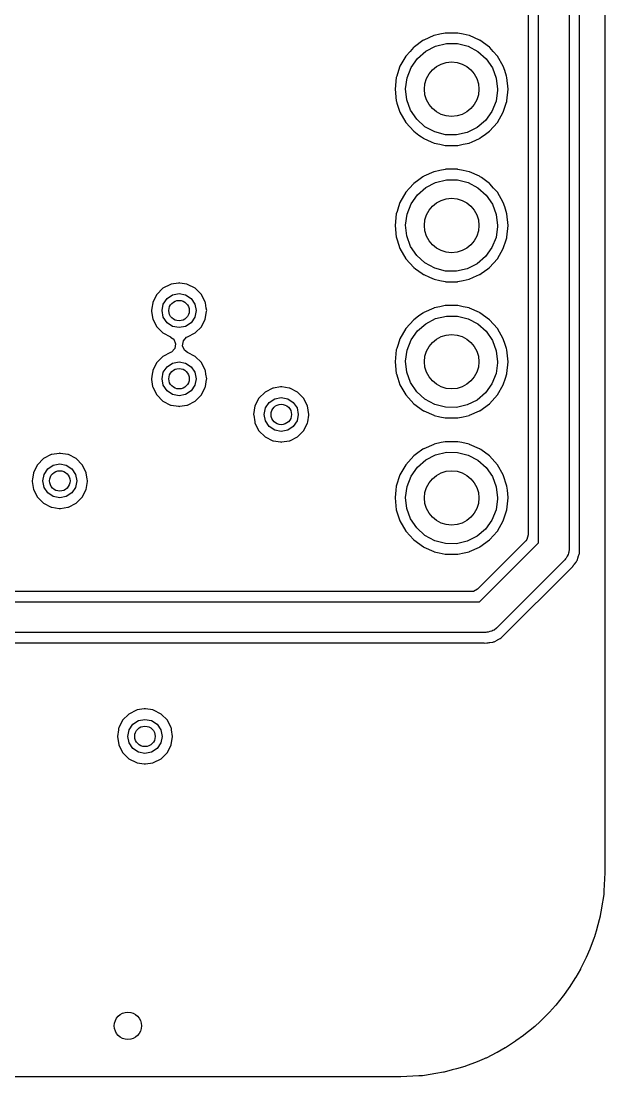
# Model space of a CAD drawing. Extents: x 4.53 to 6.3, y -4.68 to -2.19.
# Drawn here: x 5.962 to 6.299, y -4.685 to -4.075 of the extents above; entities that cross this region are included whole.
import ezdxf

# ---------------------------------------------------------------- set-up
doc = ezdxf.new("R2010")
doc.units = 0
doc.header["$MEASUREMENT"] = 0
doc.layers.add('BLACK', color=7, linetype='CONTINUOUS')

msp = doc.modelspace()

# ---------------------------------------------------------------- linework, layer by layer
at = {"layer": 'BLACK', "linetype": 'CONTINUOUS'}
for p, q in [((6.29917, -2.67729), (6.29917, -4.5668)), ((6.27854, -3.90748), (6.27854, -4.37992)), ((6.28447, -4.37951), (6.28447, -4.00824)), ((6.26083, -4.37625), (6.26083, -4.02729)), ((6.2549, -4.05264), (6.2549, -4.37174)), ((6.20696, -4.08173), (6.20391, -4.08238)), ((6.20721, -4.08167), (6.20696, -4.08173)), ((6.20696, -4.08173), (6.20696, -4.08173)), ((6.21405, -4.08167), (6.20721, -4.08167)), ((6.2143, -4.08173), (6.21405, -4.08167)), ((6.21735, -4.08238), (6.2143, -4.08173)), ((6.2143, -4.08173), (6.2143, -4.08173)), ((6.19408, -4.08603), (6.18917, -4.08959)), ((6.19429, -4.08587), (6.19408, -4.08603)), ((6.19408, -4.08603), (6.19408, -4.08603)), ((6.19453, -4.08577), (6.19429, -4.08587)), ((6.20029, -4.0832), (6.19453, -4.08577)), ((6.19453, -4.08577), (6.19453, -4.08577)), ((6.20053, -4.08309), (6.20029, -4.0832)), ((6.20029, -4.0832), (6.20029, -4.0832)), ((6.20391, -4.08238), (6.20053, -4.08309)), ((6.20137, -4.08927), (6.20758, -4.08777)), ((6.20758, -4.08777), (6.21396, -4.08781)), ((6.21396, -4.08781), (6.22015, -4.08936)), ((6.22073, -4.08309), (6.21735, -4.08238)), ((6.22097, -4.0832), (6.22073, -4.08309)), ((6.22673, -4.08577), (6.22097, -4.0832)), ((6.22097, -4.0832), (6.22097, -4.0832)), ((6.22697, -4.08587), (6.22673, -4.08577)), ((6.22673, -4.08577), (6.22673, -4.08577)), ((6.2325, -4.08989), (6.22697, -4.08587)), ((6.18659, -4.0923), (6.18419, -4.09497)), ((6.18859, -4.09008), (6.18659, -4.0923)), ((6.18876, -4.08989), (6.18859, -4.09008)), ((6.18859, -4.09008), (6.18859, -4.09008)), ((6.18917, -4.08959), (6.18876, -4.08989)), ((6.19088, -4.09639), (6.19569, -4.09219)), ((6.19569, -4.09219), (6.20137, -4.08927)), ((6.22015, -4.08936), (6.2258, -4.09235)), ((6.2258, -4.09235), (6.23056, -4.0966)), ((6.23267, -4.09008), (6.2325, -4.08989)), ((6.23467, -4.0923), (6.23267, -4.09008)), ((6.23267, -4.09008), (6.23267, -4.09008)), ((6.23707, -4.09497), (6.23467, -4.0923)), ((6.18419, -4.09497), (6.18078, -4.10088)), ((6.18721, -4.10162), (6.19088, -4.09639)), ((6.23056, -4.0966), (6.23418, -4.10186)), ((6.24048, -4.10088), (6.23707, -4.09497)), ((6.17997, -4.10336), (6.17889, -4.1067)), ((6.18078, -4.10088), (6.17997, -4.10336)), ((6.18489, -4.10756), (6.18721, -4.10162)), ((6.23418, -4.10186), (6.23644, -4.10783)), ((6.24129, -4.10336), (6.24048, -4.10088)), ((6.24237, -4.1067), (6.24129, -4.10336)), ((6.17867, -4.10738), (6.17795, -4.11417)), ((6.17889, -4.1067), (6.17867, -4.10738)), ((6.18406, -4.11389), (6.18489, -4.10756)), ((6.23644, -4.10783), (6.2372, -4.11417)), ((6.24259, -4.10738), (6.24237, -4.1067)), ((6.24331, -4.11417), (6.24259, -4.10738)), ((6.17795, -4.11417), (6.17867, -4.12097)), ((6.18476, -4.12024), (6.18406, -4.11389)), ((6.2372, -4.11473), (6.2363, -4.12105)), ((6.2372, -4.11417), (6.2372, -4.11473)), ((6.24259, -4.12097), (6.24331, -4.11417)), ((6.17867, -4.12097), (6.17875, -4.12121)), ((6.17875, -4.12121), (6.17875, -4.12121)), ((6.17875, -4.12121), (6.17905, -4.12215)), ((6.17905, -4.12215), (6.18078, -4.12746)), ((6.18695, -4.12624), (6.18476, -4.12024)), ((6.2363, -4.12105), (6.23392, -4.12698)), ((6.24048, -4.12746), (6.24221, -4.12215)), ((6.24221, -4.12215), (6.24251, -4.12121)), ((6.24251, -4.12121), (6.24259, -4.12097)), ((6.24251, -4.12121), (6.24251, -4.12121)), ((6.18078, -4.12746), (6.18419, -4.13338)), ((6.19051, -4.13154), (6.18695, -4.12624)), ((6.23392, -4.12698), (6.23019, -4.13216)), ((6.23707, -4.13338), (6.24048, -4.12746)), ((6.18419, -4.13338), (6.18876, -4.13846)), ((6.19524, -4.13584), (6.19051, -4.13154)), ((6.20085, -4.13888), (6.19524, -4.13584)), ((6.22534, -4.13631), (6.21963, -4.13918)), ((6.23019, -4.13216), (6.22534, -4.13631)), ((6.2325, -4.13846), (6.23707, -4.13338)), ((6.18876, -4.13846), (6.19175, -4.14063)), ((6.19175, -4.14063), (6.19328, -4.14174)), ((6.19328, -4.14174), (6.19429, -4.14247)), ((6.19429, -4.14247), (6.19453, -4.14258)), ((6.19453, -4.14258), (6.19453, -4.14258)), ((6.19453, -4.14258), (6.19886, -4.14451)), ((6.20702, -4.1405), (6.20085, -4.13888)), ((6.21341, -4.1406), (6.20702, -4.1405)), ((6.21963, -4.13918), (6.21341, -4.1406)), ((6.2224, -4.14451), (6.22673, -4.14258)), ((6.22673, -4.14258), (6.22697, -4.14247)), ((6.22673, -4.14258), (6.22673, -4.14258)), ((6.22697, -4.14247), (6.22798, -4.14174)), ((6.22798, -4.14174), (6.22951, -4.14063)), ((6.22951, -4.14063), (6.2325, -4.13846)), ((6.19886, -4.14451), (6.20053, -4.14525)), ((6.20053, -4.14525), (6.20387, -4.14596)), ((6.20387, -4.14596), (6.20696, -4.14662)), ((6.20696, -4.14662), (6.20696, -4.14662)), ((6.20696, -4.14662), (6.20721, -4.14667)), ((6.20721, -4.14667), (6.21405, -4.14667)), ((6.21405, -4.14667), (6.2143, -4.14662)), ((6.2143, -4.14662), (6.21739, -4.14596)), ((6.2143, -4.14662), (6.2143, -4.14662)), ((6.21739, -4.14596), (6.22073, -4.14525)), ((6.22073, -4.14525), (6.2224, -4.14451)), ((6.20387, -4.16112), (6.20053, -4.16183)), ((6.20696, -4.16047), (6.20387, -4.16112)), ((6.20721, -4.16041), (6.20696, -4.16047)), ((6.20696, -4.16047), (6.20696, -4.16047)), ((6.21405, -4.16041), (6.20721, -4.16041)), ((6.2143, -4.16047), (6.21405, -4.16041)), ((6.21739, -4.16112), (6.2143, -4.16047)), ((6.2143, -4.16047), (6.2143, -4.16047)), ((6.22073, -4.16183), (6.21739, -4.16112)), ((6.19175, -4.16646), (6.18876, -4.16863)), ((6.19408, -4.16477), (6.19175, -4.16646)), ((6.19429, -4.16461), (6.19408, -4.16477)), ((6.19408, -4.16477), (6.19408, -4.16477)), ((6.19453, -4.16451), (6.19429, -4.16461)), ((6.20029, -4.16194), (6.19453, -4.16451)), ((6.19453, -4.16451), (6.19453, -4.16451)), ((6.20053, -4.16183), (6.20029, -4.16194)), ((6.20029, -4.16194), (6.20029, -4.16194)), ((6.20137, -4.16801), (6.20758, -4.16651)), ((6.20758, -4.16651), (6.21396, -4.16655)), ((6.21396, -4.16655), (6.22015, -4.1681)), ((6.22097, -4.16194), (6.22073, -4.16183)), ((6.22673, -4.16451), (6.22097, -4.16194)), ((6.22097, -4.16194), (6.22097, -4.16194)), ((6.22697, -4.16461), (6.22673, -4.16451)), ((6.22673, -4.16451), (6.22673, -4.16451)), ((6.22718, -4.16477), (6.22697, -4.16461)), ((6.22784, -4.16524), (6.22718, -4.16477)), ((6.22718, -4.16477), (6.22718, -4.16477)), ((6.2325, -4.16863), (6.22784, -4.16524)), ((6.18419, -4.17371), (6.18078, -4.17962)), ((6.18635, -4.17131), (6.18419, -4.17371)), ((6.18859, -4.16882), (6.18635, -4.17131)), ((6.18876, -4.16863), (6.18859, -4.16882)), ((6.18859, -4.16882), (6.18859, -4.16882)), ((6.19088, -4.17513), (6.19569, -4.17093)), ((6.19569, -4.17093), (6.20137, -4.16801)), ((6.22015, -4.1681), (6.2258, -4.17109)), ((6.2258, -4.17109), (6.23056, -4.17534)), ((6.23267, -4.16882), (6.2325, -4.16863)), ((6.23491, -4.17131), (6.23267, -4.16882)), ((6.23267, -4.16882), (6.23267, -4.16882)), ((6.23707, -4.17371), (6.23491, -4.17131)), ((6.24048, -4.17962), (6.23707, -4.17371)), ((6.18078, -4.17962), (6.17997, -4.18211)), ((6.18721, -4.18036), (6.19088, -4.17513)), ((6.23056, -4.17534), (6.23418, -4.1806)), ((6.24129, -4.18211), (6.24048, -4.17962)), ((6.17909, -4.18482), (6.17867, -4.18612)), ((6.17997, -4.18211), (6.17909, -4.18482)), ((6.18489, -4.1863), (6.18721, -4.18036)), ((6.23418, -4.1806), (6.23644, -4.18657)), ((6.24217, -4.18482), (6.24129, -4.18211)), ((6.24259, -4.18612), (6.24217, -4.18482)), ((6.17867, -4.18612), (6.17795, -4.19291)), ((6.18406, -4.19264), (6.18489, -4.1863)), ((6.23644, -4.18657), (6.2372, -4.19291)), ((6.24331, -4.19291), (6.24259, -4.18612)), ((6.17795, -4.19291), (6.17867, -4.19971)), ((6.18476, -4.19898), (6.18406, -4.19264)), ((6.2372, -4.19347), (6.2363, -4.19979)), ((6.2372, -4.19291), (6.2372, -4.19347)), ((6.24259, -4.19971), (6.24331, -4.19291)), ((6.17867, -4.19971), (6.17875, -4.19995)), ((6.17875, -4.19995), (6.17875, -4.19996)), ((6.17875, -4.19996), (6.17917, -4.20125)), ((6.17917, -4.20125), (6.18078, -4.20621)), ((6.18695, -4.20498), (6.18476, -4.19898)), ((6.2363, -4.19979), (6.23392, -4.20572)), ((6.24048, -4.20621), (6.24209, -4.20125)), ((6.24209, -4.20125), (6.24251, -4.19996)), ((6.24251, -4.19995), (6.24259, -4.19971)), ((6.24251, -4.19996), (6.24251, -4.19995)), ((6.18078, -4.20621), (6.18419, -4.21212)), ((6.19051, -4.21028), (6.18695, -4.20498)), ((6.19524, -4.21458), (6.19051, -4.21028)), ((6.23392, -4.20572), (6.23019, -4.2109)), ((6.23707, -4.21212), (6.24048, -4.20621)), ((6.18419, -4.21212), (6.18876, -4.2172)), ((6.20085, -4.21762), (6.19524, -4.21458)), ((6.22534, -4.21505), (6.21963, -4.21792)), ((6.23019, -4.2109), (6.22534, -4.21505)), ((6.2325, -4.2172), (6.23707, -4.21212)), ((6.18876, -4.2172), (6.18972, -4.21789)), ((6.18972, -4.21789), (6.19362, -4.22073)), ((6.19362, -4.22073), (6.19429, -4.22121)), ((6.19429, -4.22121), (6.19453, -4.22132)), ((6.19453, -4.22132), (6.19453, -4.22132)), ((6.19453, -4.22132), (6.19791, -4.22283)), ((6.20702, -4.21924), (6.20085, -4.21762)), ((6.21341, -4.21934), (6.20702, -4.21924)), ((6.21963, -4.21792), (6.21341, -4.21934)), ((6.22335, -4.22283), (6.22673, -4.22132)), ((6.22673, -4.22132), (6.22697, -4.22121)), ((6.22673, -4.22132), (6.22673, -4.22132)), ((6.22697, -4.22121), (6.22764, -4.22073)), ((6.22764, -4.22073), (6.23154, -4.21789)), ((6.23154, -4.21789), (6.2325, -4.2172)), ((6.04822, -4.22694), (6.04377, -4.22921)), ((6.0486, -4.22688), (6.04822, -4.22694)), ((6.05276, -4.22622), (6.0486, -4.22688)), ((6.0486, -4.22688), (6.0486, -4.22688)), ((6.05315, -4.22616), (6.05276, -4.22622)), ((6.05354, -4.22622), (6.05315, -4.22616)), ((6.0577, -4.22688), (6.05354, -4.22622)), ((6.05808, -4.22694), (6.0577, -4.22688)), ((6.0577, -4.22688), (6.0577, -4.22688)), ((6.06253, -4.22921), (6.05808, -4.22694)), ((6.19791, -4.22283), (6.20053, -4.22399)), ((6.20053, -4.22399), (6.20387, -4.2247)), ((6.20387, -4.2247), (6.20696, -4.22536)), ((6.20696, -4.22536), (6.20696, -4.22536)), ((6.20696, -4.22536), (6.20721, -4.22541)), ((6.20721, -4.22541), (6.21405, -4.22541)), ((6.21405, -4.22541), (6.2143, -4.22536)), ((6.2143, -4.22536), (6.21739, -4.2247)), ((6.2143, -4.22536), (6.2143, -4.22536)), ((6.21739, -4.2247), (6.22073, -4.22399)), ((6.22073, -4.22399), (6.22335, -4.22283)), ((6.04023, -4.23274), (6.03797, -4.23719)), ((6.04377, -4.22921), (6.04023, -4.23274)), ((6.04619, -4.23517), (6.04938, -4.23303)), ((6.04938, -4.23303), (6.05315, -4.23228)), ((6.05315, -4.23228), (6.05692, -4.23303)), ((6.05692, -4.23303), (6.06011, -4.23517)), ((6.06606, -4.23274), (6.06253, -4.22921)), ((6.06833, -4.23719), (6.06606, -4.23274)), ((6.0374, -4.24077), (6.03719, -4.24213)), ((6.03791, -4.23758), (6.0374, -4.24077)), ((6.03797, -4.23719), (6.03791, -4.23758)), ((6.03791, -4.23758), (6.03791, -4.23758)), ((6.04331, -4.24213), (6.04406, -4.23836)), ((6.04406, -4.23836), (6.04619, -4.23517)), ((6.06011, -4.23517), (6.06224, -4.23836)), ((6.06224, -4.23836), (6.06299, -4.24213)), ((6.06839, -4.23758), (6.06833, -4.23719)), ((6.0689, -4.24077), (6.06839, -4.23758)), ((6.06839, -4.23758), (6.06839, -4.23758)), ((6.06911, -4.24213), (6.0689, -4.24077)), ((6.20029, -4.24068), (6.19453, -4.24325)), ((6.20053, -4.24057), (6.20029, -4.24068)), ((6.20029, -4.24068), (6.20029, -4.24068)), ((6.20387, -4.23986), (6.20053, -4.24057)), ((6.20696, -4.23921), (6.20387, -4.23986)), ((6.20721, -4.23915), (6.20696, -4.23921)), ((6.20696, -4.23921), (6.20696, -4.23921)), ((6.21405, -4.23915), (6.20721, -4.23915)), ((6.2143, -4.23921), (6.21405, -4.23915)), ((6.21739, -4.23986), (6.2143, -4.23921)), ((6.2143, -4.23921), (6.2143, -4.23921)), ((6.22073, -4.24057), (6.21739, -4.23986)), ((6.22097, -4.24068), (6.22073, -4.24057)), ((6.22673, -4.24325), (6.22097, -4.24068)), ((6.22097, -4.24068), (6.22097, -4.24068)), ((6.03719, -4.24213), (6.03725, -4.24251)), ((6.03725, -4.24251), (6.03763, -4.24496)), ((6.03763, -4.24496), (6.03797, -4.24706)), ((6.04406, -4.24589), (6.04331, -4.24213)), ((6.04619, -4.24909), (6.04406, -4.24589)), ((6.06224, -4.24589), (6.06011, -4.24909)), ((6.06299, -4.24213), (6.06224, -4.24589)), ((6.06833, -4.24706), (6.06866, -4.24496)), ((6.06866, -4.24496), (6.06905, -4.24251)), ((6.06905, -4.24251), (6.06911, -4.24213)), ((6.19155, -4.24534), (6.18876, -4.24737)), ((6.19408, -4.24351), (6.19155, -4.24534)), ((6.19429, -4.24335), (6.19408, -4.24351)), ((6.19408, -4.24351), (6.19408, -4.24351)), ((6.19453, -4.24325), (6.19429, -4.24335)), ((6.19453, -4.24325), (6.19453, -4.24325)), ((6.19569, -4.24967), (6.20137, -4.24675)), ((6.20137, -4.24675), (6.20758, -4.24525)), ((6.20758, -4.24525), (6.21396, -4.24529)), ((6.21396, -4.24529), (6.22015, -4.24684)), ((6.22015, -4.24684), (6.2258, -4.24983)), ((6.22697, -4.24335), (6.22673, -4.24325)), ((6.22673, -4.24325), (6.22673, -4.24325)), ((6.2325, -4.24737), (6.22697, -4.24335)), ((6.03797, -4.24706), (6.04023, -4.25151)), ((6.04023, -4.25151), (6.04377, -4.25504)), ((6.04938, -4.25122), (6.04619, -4.24909)), ((6.05315, -4.25197), (6.04938, -4.25122)), ((6.05692, -4.25122), (6.05315, -4.25197)), ((6.06011, -4.24909), (6.05692, -4.25122)), ((6.06253, -4.25504), (6.06606, -4.25151)), ((6.06606, -4.25151), (6.06833, -4.24706)), ((6.18419, -4.25245), (6.18078, -4.25836)), ((6.18876, -4.24737), (6.18419, -4.25245)), ((6.19088, -4.25387), (6.19569, -4.24967)), ((6.2258, -4.24983), (6.23056, -4.25408)), ((6.23707, -4.25245), (6.2325, -4.24737)), ((6.24048, -4.25836), (6.23707, -4.25245)), ((6.04377, -4.25504), (6.04816, -4.25728)), ((6.04816, -4.25728), (6.04822, -4.25731)), ((6.04822, -4.25731), (6.04818, -4.25739)), ((6.04818, -4.25739), (6.05006, -4.25867)), ((6.05006, -4.25867), (6.05115, -4.26125)), ((6.05563, -4.25962), (6.05752, -4.25756)), ((6.05752, -4.25756), (6.05807, -4.25731)), ((6.05807, -4.25731), (6.05808, -4.25731)), ((6.05808, -4.25731), (6.06253, -4.25504)), ((6.18078, -4.25836), (6.17969, -4.2617)), ((6.18489, -4.26504), (6.18721, -4.2591)), ((6.18721, -4.2591), (6.19088, -4.25387)), ((6.23056, -4.25408), (6.23418, -4.25934)), ((6.24157, -4.2617), (6.24048, -4.25836)), ((6.05067, -4.264), (6.04878, -4.26606)), ((6.05115, -4.26125), (6.05067, -4.264)), ((6.05515, -4.26238), (6.05563, -4.25962)), ((6.05624, -4.26495), (6.05515, -4.26238)), ((6.05812, -4.26624), (6.05624, -4.26495)), ((6.17867, -4.26486), (6.17795, -4.27165)), ((6.17894, -4.264), (6.17867, -4.26486)), ((6.17969, -4.2617), (6.17894, -4.264)), ((6.18406, -4.27138), (6.18489, -4.26504)), ((6.23418, -4.25934), (6.23644, -4.26531)), ((6.24232, -4.264), (6.24157, -4.2617)), ((6.24259, -4.26486), (6.24232, -4.264)), ((6.24331, -4.27165), (6.24259, -4.26486)), ((6.04377, -4.26858), (6.04023, -4.27211)), ((6.04822, -4.26631), (6.04377, -4.26858)), ((6.04823, -4.26631), (6.04822, -4.26631)), ((6.04878, -4.26606), (6.04823, -4.26631)), ((6.05808, -4.26631), (6.05812, -4.26624)), ((6.06253, -4.26858), (6.05808, -4.26631)), ((6.06606, -4.27211), (6.06253, -4.26858)), ((6.18476, -4.27772), (6.18406, -4.27138)), ((6.23644, -4.26531), (6.2372, -4.27165)), ((6.03791, -4.27695), (6.03759, -4.27892)), ((6.03797, -4.27656), (6.03791, -4.27695)), ((6.03791, -4.27695), (6.03791, -4.27695)), ((6.04023, -4.27211), (6.03797, -4.27656)), ((6.04406, -4.27773), (6.04619, -4.27454)), ((6.04619, -4.27454), (6.04938, -4.2724)), ((6.04938, -4.2724), (6.05315, -4.27165)), ((6.05315, -4.27165), (6.05692, -4.2724)), ((6.05692, -4.2724), (6.06011, -4.27454)), ((6.06011, -4.27454), (6.06224, -4.27773)), ((6.06833, -4.27656), (6.06606, -4.27211)), ((6.06839, -4.27695), (6.06833, -4.27656)), ((6.06871, -4.27892), (6.06839, -4.27695)), ((6.06839, -4.27695), (6.06839, -4.27695)), ((6.17795, -4.27165), (6.17867, -4.27845)), ((6.2372, -4.27221), (6.2363, -4.27853)), ((6.2372, -4.27165), (6.2372, -4.27221)), ((6.24259, -4.27845), (6.24331, -4.27165)), ((6.03759, -4.27892), (6.03719, -4.2815)), ((6.03719, -4.2815), (6.03725, -4.28188)), ((6.03725, -4.28188), (6.0379, -4.286)), ((6.04331, -4.2815), (6.04406, -4.27773)), ((6.04406, -4.28526), (6.04331, -4.2815)), ((6.06224, -4.27773), (6.06299, -4.2815)), ((6.06299, -4.2815), (6.06224, -4.28526)), ((6.0684, -4.286), (6.06905, -4.28188)), ((6.06911, -4.2815), (6.06871, -4.27892)), ((6.06905, -4.28188), (6.06911, -4.2815)), ((6.17867, -4.27845), (6.17875, -4.2787)), ((6.17875, -4.2787), (6.17875, -4.2787)), ((6.17875, -4.2787), (6.17953, -4.28111)), ((6.17953, -4.28111), (6.18078, -4.28495)), ((6.18695, -4.28372), (6.18476, -4.27772)), ((6.2363, -4.27853), (6.23392, -4.28446)), ((6.24048, -4.28495), (6.24173, -4.28111)), ((6.24173, -4.28111), (6.24251, -4.2787)), ((6.24251, -4.2787), (6.24259, -4.27845)), ((6.24251, -4.2787), (6.24251, -4.2787)), ((6.0379, -4.286), (6.03797, -4.28643)), ((6.03797, -4.28643), (6.04023, -4.29088)), ((6.04619, -4.28846), (6.04406, -4.28526)), ((6.04938, -4.29059), (6.04619, -4.28846)), ((6.06011, -4.28846), (6.05692, -4.29059)), ((6.06224, -4.28526), (6.06011, -4.28846)), ((6.06606, -4.29088), (6.06833, -4.28643)), ((6.06833, -4.28643), (6.0684, -4.286)), ((6.10282, -4.28923), (6.09929, -4.29276)), ((6.10727, -4.28696), (6.10282, -4.28923)), ((6.10766, -4.2869), (6.10727, -4.28696)), ((6.11182, -4.28624), (6.10766, -4.2869)), ((6.10766, -4.2869), (6.10766, -4.2869)), ((6.1122, -4.28618), (6.11182, -4.28624)), ((6.11259, -4.28624), (6.1122, -4.28618)), ((6.11675, -4.2869), (6.11259, -4.28624)), ((6.11714, -4.28696), (6.11675, -4.2869)), ((6.11675, -4.2869), (6.11675, -4.2869)), ((6.12159, -4.28923), (6.11714, -4.28696)), ((6.12512, -4.29276), (6.12159, -4.28923)), ((6.18078, -4.28495), (6.18419, -4.29086)), ((6.19051, -4.28902), (6.18695, -4.28372)), ((6.19524, -4.29332), (6.19051, -4.28902)), ((6.23019, -4.28964), (6.22534, -4.29379)), ((6.23392, -4.28446), (6.23019, -4.28964)), ((6.23707, -4.29086), (6.24048, -4.28495)), ((6.04023, -4.29088), (6.04377, -4.29441)), ((6.04377, -4.29441), (6.04822, -4.29668)), ((6.05315, -4.29134), (6.04938, -4.29059)), ((6.05692, -4.29059), (6.05315, -4.29134)), ((6.05808, -4.29668), (6.06253, -4.29441)), ((6.06253, -4.29441), (6.06606, -4.29088)), ((6.09929, -4.29276), (6.09702, -4.29721)), ((6.10311, -4.29838), (6.10525, -4.29519)), ((6.10525, -4.29519), (6.10844, -4.29305)), ((6.10844, -4.29305), (6.1122, -4.2923)), ((6.1122, -4.2923), (6.11597, -4.29305)), ((6.11597, -4.29305), (6.11916, -4.29519)), ((6.11916, -4.29519), (6.1213, -4.29838)), ((6.12739, -4.29721), (6.12512, -4.29276)), ((6.18419, -4.29086), (6.18876, -4.29594)), ((6.20085, -4.29636), (6.19524, -4.29332)), ((6.22534, -4.29379), (6.21963, -4.29666)), ((6.2325, -4.29594), (6.23707, -4.29086)), ((6.04822, -4.29668), (6.0486, -4.29674)), ((6.0486, -4.29674), (6.0486, -4.29674)), ((6.0486, -4.29674), (6.05276, -4.2974)), ((6.05276, -4.2974), (6.05315, -4.29746)), ((6.05315, -4.29746), (6.05354, -4.2974)), ((6.05354, -4.2974), (6.0577, -4.29674)), ((6.0577, -4.29674), (6.05808, -4.29668)), ((6.0577, -4.29674), (6.0577, -4.29674)), ((6.09702, -4.29721), (6.09624, -4.30215)), ((6.10236, -4.30215), (6.10311, -4.29838)), ((6.1213, -4.29838), (6.12205, -4.30215)), ((6.12817, -4.30215), (6.12739, -4.29721)), ((6.18876, -4.29594), (6.19429, -4.29995)), ((6.19429, -4.29995), (6.19453, -4.30006)), ((6.19453, -4.30006), (6.19453, -4.30006)), ((6.19453, -4.30006), (6.20029, -4.30263)), ((6.20702, -4.29798), (6.20085, -4.29636)), ((6.21341, -4.29808), (6.20702, -4.29798)), ((6.21963, -4.29666), (6.21341, -4.29808)), ((6.22097, -4.30263), (6.22673, -4.30006)), ((6.22673, -4.30006), (6.22697, -4.29995)), ((6.22673, -4.30006), (6.22673, -4.30006)), ((6.22697, -4.29995), (6.2325, -4.29594)), ((6.09624, -4.30215), (6.0963, -4.30253)), ((6.0963, -4.30253), (6.09692, -4.30646)), ((6.09692, -4.30646), (6.09702, -4.30708)), ((6.09702, -4.30708), (6.09929, -4.31153)), ((6.10311, -4.30591), (6.10236, -4.30215)), ((6.10525, -4.30911), (6.10311, -4.30591)), ((6.1213, -4.30591), (6.11916, -4.30911)), ((6.12205, -4.30215), (6.1213, -4.30591)), ((6.12512, -4.31153), (6.12739, -4.30708)), ((6.12739, -4.30708), (6.12749, -4.30646)), ((6.12749, -4.30646), (6.12811, -4.30253)), ((6.12811, -4.30253), (6.12817, -4.30215)), ((6.20029, -4.30263), (6.20053, -4.30273)), ((6.20053, -4.30273), (6.20387, -4.30344)), ((6.20387, -4.30344), (6.20696, -4.3041)), ((6.20696, -4.3041), (6.20696, -4.3041)), ((6.20696, -4.3041), (6.20721, -4.30415)), ((6.20721, -4.30415), (6.21405, -4.30415)), ((6.21405, -4.30415), (6.2143, -4.3041)), ((6.2143, -4.3041), (6.21739, -4.30344)), ((6.2143, -4.3041), (6.2143, -4.3041)), ((6.21739, -4.30344), (6.22073, -4.30273)), ((6.22073, -4.30273), (6.22097, -4.30263)), ((6.09929, -4.31153), (6.10282, -4.31506)), ((6.10844, -4.31124), (6.10525, -4.30911)), ((6.1122, -4.31199), (6.10844, -4.31124)), ((6.11597, -4.31124), (6.1122, -4.31199)), ((6.11916, -4.30911), (6.11597, -4.31124)), ((6.12159, -4.31506), (6.12512, -4.31153)), ((6.10282, -4.31506), (6.10727, -4.31733)), ((6.10727, -4.31733), (6.10766, -4.31739)), ((6.10766, -4.31739), (6.10766, -4.31739)), ((6.10766, -4.31739), (6.11182, -4.31805)), ((6.11182, -4.31805), (6.1122, -4.31811)), ((6.1122, -4.31811), (6.11259, -4.31805)), ((6.11259, -4.31805), (6.11675, -4.31739)), ((6.11675, -4.31739), (6.11714, -4.31733)), ((6.11675, -4.31739), (6.11675, -4.31739)), ((6.11714, -4.31733), (6.12159, -4.31506)), ((6.20029, -4.31942), (6.19453, -4.32199)), ((6.20053, -4.31931), (6.20029, -4.31942)), ((6.20029, -4.31942), (6.20029, -4.31942)), ((6.20466, -4.31844), (6.20053, -4.31931)), ((6.20696, -4.31795), (6.20466, -4.31844)), ((6.20721, -4.31789), (6.20696, -4.31795)), ((6.20696, -4.31795), (6.20696, -4.31795)), ((6.21405, -4.31789), (6.20721, -4.31789)), ((6.2143, -4.31795), (6.21405, -4.31789)), ((6.2166, -4.31844), (6.2143, -4.31795)), ((6.2143, -4.31795), (6.2143, -4.31795)), ((6.22073, -4.31931), (6.2166, -4.31844)), ((6.22097, -4.31942), (6.22073, -4.31931)), ((6.22673, -4.32199), (6.22097, -4.31942)), ((6.22097, -4.31942), (6.22097, -4.31942)), ((5.97932, -4.32537), (5.97487, -4.32764)), ((5.9797, -4.32531), (5.97932, -4.32537)), ((5.98387, -4.32465), (5.9797, -4.32531)), ((5.9797, -4.32531), (5.9797, -4.32531)), ((5.98425, -4.32459), (5.98387, -4.32465)), ((5.98464, -4.32465), (5.98425, -4.32459)), ((5.9888, -4.32531), (5.98464, -4.32465)), ((5.98919, -4.32537), (5.9888, -4.32531)), ((5.9888, -4.32531), (5.9888, -4.32531)), ((5.99364, -4.32764), (5.98919, -4.32537)), ((6.18876, -4.32611), (6.18419, -4.33119)), ((6.19033, -4.32497), (6.18876, -4.32611)), ((6.19408, -4.32225), (6.19033, -4.32497)), ((6.19429, -4.32209), (6.19408, -4.32225)), ((6.19408, -4.32225), (6.19408, -4.32225)), ((6.19453, -4.32199), (6.19429, -4.32209)), ((6.19453, -4.32199), (6.19453, -4.32199)), ((6.19569, -4.32841), (6.20137, -4.32549)), ((6.20137, -4.32549), (6.20758, -4.324)), ((6.20758, -4.324), (6.21396, -4.32403)), ((6.21396, -4.32403), (6.22015, -4.32558)), ((6.22015, -4.32558), (6.2258, -4.32857)), ((6.22697, -4.32209), (6.22673, -4.32199)), ((6.22673, -4.32199), (6.22673, -4.32199)), ((6.22718, -4.32225), (6.22697, -4.32209)), ((6.22742, -4.32242), (6.22718, -4.32225)), ((6.22718, -4.32225), (6.22718, -4.32225)), ((6.2325, -4.32611), (6.22742, -4.32242)), ((6.23707, -4.33119), (6.2325, -4.32611)), ((5.97134, -4.33117), (5.96907, -4.33562)), ((5.97487, -4.32764), (5.97134, -4.33117)), ((5.97729, -4.33359), (5.98049, -4.33146)), ((5.98049, -4.33146), (5.98425, -4.33071)), ((5.98425, -4.33071), (5.98802, -4.33146)), ((5.98802, -4.33146), (5.99121, -4.33359)), ((5.99717, -4.33117), (5.99364, -4.32764)), ((5.99943, -4.33562), (5.99717, -4.33117)), ((6.18419, -4.33119), (6.18078, -4.3371)), ((6.19088, -4.33261), (6.19569, -4.32841)), ((6.2258, -4.32857), (6.23056, -4.33282)), ((6.24048, -4.3371), (6.23707, -4.33119)), ((5.96901, -4.336), (5.96848, -4.33932)), ((5.96907, -4.33562), (5.96901, -4.336)), ((5.96901, -4.336), (5.96901, -4.336)), ((5.97441, -4.34055), (5.97516, -4.33678)), ((5.97516, -4.33678), (5.97729, -4.33359)), ((5.99121, -4.33359), (5.99335, -4.33678)), ((5.99335, -4.33678), (5.99409, -4.34055)), ((5.9995, -4.336), (5.99943, -4.33562)), ((6.00002, -4.33932), (5.9995, -4.336)), ((5.9995, -4.336), (5.9995, -4.336)), ((6.18078, -4.3371), (6.17867, -4.3436)), ((6.18489, -4.34378), (6.18721, -4.33784)), ((6.18721, -4.33784), (6.19088, -4.33261)), ((6.23056, -4.33282), (6.23418, -4.33808)), ((6.23418, -4.33808), (6.23644, -4.34405)), ((6.24259, -4.3436), (6.24048, -4.3371)), ((5.96848, -4.33932), (5.96829, -4.34055)), ((5.96829, -4.34055), (5.96835, -4.34094)), ((5.96835, -4.34094), (5.9689, -4.34442)), ((5.9689, -4.34442), (5.96907, -4.34548)), ((5.97516, -4.34432), (5.97441, -4.34055)), ((5.97729, -4.34751), (5.97516, -4.34432)), ((5.99335, -4.34432), (5.99121, -4.34751)), ((5.99409, -4.34055), (5.99335, -4.34432)), ((5.99943, -4.34548), (5.9996, -4.34442)), ((5.9996, -4.34442), (6.00016, -4.34094)), ((6.00022, -4.34055), (6.00002, -4.33932)), ((6.00016, -4.34094), (6.00022, -4.34055)), ((6.17867, -4.3436), (6.17843, -4.34583)), ((6.18406, -4.35012), (6.18489, -4.34378)), ((6.23644, -4.34405), (6.2372, -4.35039)), ((6.24283, -4.34583), (6.24259, -4.3436)), ((5.96907, -4.34548), (5.97134, -4.34993)), ((5.97134, -4.34993), (5.97487, -4.35347)), ((5.98049, -4.34964), (5.97729, -4.34751)), ((5.98425, -4.35039), (5.98049, -4.34964)), ((5.98802, -4.34964), (5.98425, -4.35039)), ((5.99121, -4.34751), (5.98802, -4.34964)), ((5.99364, -4.35347), (5.99717, -4.34993)), ((5.99717, -4.34993), (5.99943, -4.34548)), ((6.17798, -4.35008), (6.17795, -4.35039)), ((6.17795, -4.35039), (6.17867, -4.35719)), ((6.17843, -4.34583), (6.17798, -4.35008)), ((6.18476, -4.35646), (6.18406, -4.35012)), ((6.2372, -4.35039), (6.2372, -4.35095)), ((6.24259, -4.35719), (6.24331, -4.35039)), ((6.24328, -4.35008), (6.24283, -4.34583)), ((6.24331, -4.35039), (6.24328, -4.35008)), ((5.97487, -4.35347), (5.97932, -4.35573)), ((5.97932, -4.35573), (5.9797, -4.3558)), ((5.9797, -4.3558), (5.9797, -4.3558)), ((5.9797, -4.3558), (5.98387, -4.35645)), ((5.98387, -4.35645), (5.98425, -4.35652)), ((5.98425, -4.35652), (5.98464, -4.35645)), ((5.98464, -4.35645), (5.9888, -4.3558)), ((5.9888, -4.3558), (5.98919, -4.35573)), ((5.9888, -4.3558), (5.9888, -4.3558)), ((5.98919, -4.35573), (5.99364, -4.35347)), ((6.18695, -4.36246), (6.18476, -4.35646)), ((6.2372, -4.35095), (6.2363, -4.35727)), ((6.17867, -4.35719), (6.18078, -4.36369)), ((6.19051, -4.36776), (6.18695, -4.36246)), ((6.2363, -4.35727), (6.23392, -4.3632)), ((6.24048, -4.36369), (6.24259, -4.35719)), ((6.18078, -4.36369), (6.18419, -4.3696)), ((6.19524, -4.37206), (6.19051, -4.36776)), ((6.23019, -4.36838), (6.22534, -4.37253)), ((6.23392, -4.3632), (6.23019, -4.36838)), ((6.23707, -4.3696), (6.24048, -4.36369)), ((6.18419, -4.3696), (6.18437, -4.3698)), ((6.18437, -4.3698), (6.18853, -4.37442)), ((6.18853, -4.37442), (6.18876, -4.37468)), ((6.18876, -4.37468), (6.19429, -4.37869)), ((6.20085, -4.3751), (6.19524, -4.37206)), ((6.20702, -4.37672), (6.20085, -4.3751)), ((6.22534, -4.37253), (6.21963, -4.3754)), ((6.22697, -4.37869), (6.2325, -4.37468)), ((6.2325, -4.37468), (6.23273, -4.37442)), ((6.23273, -4.37442), (6.23689, -4.3698)), ((6.23689, -4.3698), (6.23707, -4.3696)), ((6.25411, -4.37442), (6.25345, -4.37525)), ((6.2549, -4.37174), (6.25411, -4.37442)), ((6.19429, -4.37869), (6.19453, -4.3788)), ((6.19453, -4.3788), (6.19453, -4.3788)), ((6.19453, -4.3788), (6.20029, -4.38137)), ((6.21341, -4.37682), (6.20702, -4.37672)), ((6.21963, -4.3754), (6.21341, -4.37682)), ((6.22097, -4.38137), (6.22673, -4.3788)), ((6.25345, -4.37525), (6.22564, -4.40305)), ((6.22665, -4.41043), (6.26083, -4.37625)), ((6.22673, -4.3788), (6.22697, -4.37869)), ((6.22673, -4.3788), (6.22673, -4.3788)), ((6.27854, -4.37992), (6.27835, -4.38176)), ((6.28447, -4.3797), (6.28447, -4.37951)), ((6.28455, -4.3818), (6.28447, -4.3797)), ((6.20029, -4.38137), (6.20053, -4.38147)), ((6.20053, -4.38147), (6.20342, -4.38209)), ((6.20342, -4.38209), (6.20696, -4.38284)), ((6.20696, -4.38284), (6.20696, -4.38284)), ((6.20696, -4.38284), (6.20721, -4.38289)), ((6.20721, -4.38289), (6.21405, -4.38289)), ((6.21405, -4.38289), (6.2143, -4.38284)), ((6.2143, -4.38284), (6.21784, -4.38209)), ((6.2143, -4.38284), (6.2143, -4.38284)), ((6.21784, -4.38209), (6.22073, -4.38147)), ((6.22073, -4.38147), (6.22097, -4.38137)), ((6.27595, -4.38619), (6.23658, -4.42556)), ((6.27633, -4.3856), (6.27595, -4.38619)), ((6.27685, -4.38513), (6.27633, -4.3856)), ((6.27732, -4.38407), (6.27685, -4.38513)), ((6.27795, -4.3831), (6.27732, -4.38407)), ((6.27806, -4.3824), (6.27795, -4.3831)), ((6.27835, -4.38176), (6.27806, -4.3824)), ((6.28257, -4.38746), (6.28282, -4.38714)), ((6.28282, -4.38714), (6.28294, -4.38681)), ((6.28294, -4.38681), (6.28314, -4.38652)), ((6.28314, -4.38652), (6.28372, -4.3846)), ((6.28372, -4.3846), (6.28379, -4.38438)), ((6.28379, -4.38438), (6.28435, -4.38279)), ((6.28435, -4.38279), (6.28445, -4.3825)), ((6.28435, -4.38279), (6.28435, -4.38279)), ((6.28445, -4.3825), (6.28447, -4.38228)), ((6.28447, -4.38217), (6.28447, -4.38207)), ((6.28447, -4.38207), (6.28447, -4.38207)), ((6.28447, -4.38207), (6.28448, -4.38207)), ((6.28447, -4.38228), (6.28447, -4.38217)), ((6.28448, -4.38204), (6.28455, -4.3818)), ((6.28448, -4.38207), (6.28448, -4.38204)), ((6.24106, -4.42945), (6.27865, -4.39186)), ((6.27865, -4.39186), (6.27937, -4.39128)), ((6.27937, -4.39128), (6.27943, -4.39123)), ((6.27943, -4.39123), (6.27977, -4.39101)), ((6.27977, -4.39101), (6.28003, -4.39068)), ((6.28003, -4.39068), (6.28058, -4.38998)), ((6.28003, -4.39068), (6.28003, -4.39068)), ((6.28058, -4.38998), (6.28073, -4.38981)), ((6.28073, -4.38981), (6.28086, -4.38965)), ((6.28073, -4.38981), (6.28073, -4.38981)), ((6.28086, -4.38965), (6.28101, -4.38951)), ((6.28101, -4.38951), (6.28113, -4.38934)), ((6.28113, -4.38934), (6.28144, -4.38889)), ((6.28113, -4.38934), (6.28113, -4.38934)), ((6.28144, -4.38889), (6.28158, -4.38871)), ((6.28158, -4.38871), (6.28257, -4.38746)), ((6.22214, -4.40451), (5.90762, -4.40451)), ((6.22319, -4.40439), (6.22214, -4.40451)), ((6.22564, -4.40305), (6.22319, -4.40439)), ((5.90551, -4.41043), (6.22665, -4.41043)), ((6.23031, -4.42815), (5.90918, -4.42815)), ((6.231, -4.428), (6.23031, -4.42815)), ((6.2317, -4.42804), (6.231, -4.428)), ((6.23278, -4.42762), (6.2317, -4.42804)), ((6.23392, -4.42738), (6.23278, -4.42762)), ((6.23449, -4.42697), (6.23392, -4.42738)), ((6.23514, -4.42672), (6.23449, -4.42697)), ((6.23658, -4.42556), (6.23514, -4.42672)), ((6.2395, -4.43113), (6.24093, -4.42959)), ((6.24093, -4.42959), (6.24106, -4.42945)), ((5.95526, -4.43407), (6.22821, -4.43407)), ((6.22821, -4.43407), (6.22913, -4.43417)), ((6.22913, -4.43417), (6.22921, -4.43418)), ((6.22921, -4.43418), (6.22961, -4.43426)), ((6.22961, -4.43426), (6.2309, -4.43411)), ((6.2309, -4.43411), (6.23113, -4.4341)), ((6.23113, -4.43409), (6.23134, -4.43407)), ((6.23113, -4.4341), (6.23113, -4.43409)), ((6.23134, -4.43407), (6.23154, -4.43407)), ((6.23154, -4.43407), (6.23174, -4.43404)), ((6.23174, -4.43404), (6.23175, -4.43404)), ((6.23175, -4.43404), (6.23228, -4.43395)), ((6.23228, -4.43395), (6.23251, -4.43392)), ((6.23251, -4.43392), (6.23271, -4.43389)), ((6.23271, -4.43389), (6.2345, -4.43368)), ((6.2345, -4.43368), (6.23482, -4.43353)), ((6.23482, -4.43353), (6.23517, -4.43347)), ((6.23517, -4.43347), (6.23553, -4.43328)), ((6.23553, -4.43328), (6.23693, -4.43252)), ((6.23553, -4.43328), (6.23553, -4.43328)), ((6.23693, -4.43252), (6.23713, -4.43242)), ((6.23713, -4.43242), (6.23865, -4.43169)), ((6.23865, -4.43169), (6.23893, -4.43155)), ((6.23865, -4.43169), (6.23865, -4.43169)), ((6.23893, -4.43155), (6.2391, -4.43141)), ((6.2391, -4.43141), (6.23918, -4.43134)), ((6.23918, -4.43134), (6.23925, -4.43127)), ((6.23925, -4.43127), (6.23925, -4.43127)), ((6.23925, -4.43127), (6.23926, -4.43127)), ((6.23926, -4.43127), (6.23928, -4.43125)), ((6.23928, -4.43125), (6.2395, -4.43113)), ((6.03308, -4.47229), (6.02892, -4.47295)), ((6.03346, -4.47222), (6.03308, -4.47229)), ((6.03385, -4.47229), (6.03346, -4.47222)), ((6.03801, -4.47295), (6.03385, -4.47229)), ((6.02055, -4.47881), (6.01828, -4.48326)), ((6.02408, -4.47527), (6.02055, -4.47881)), ((6.02853, -4.47301), (6.02408, -4.47527)), ((6.02892, -4.47295), (6.02853, -4.47301)), ((6.02892, -4.47295), (6.02892, -4.47295)), ((6.0297, -4.4791), (6.03346, -4.47835)), ((6.03346, -4.47835), (6.03723, -4.4791)), ((6.0384, -4.47301), (6.03801, -4.47295)), ((6.03801, -4.47295), (6.03801, -4.47295)), ((6.04285, -4.47527), (6.0384, -4.47301)), ((6.04638, -4.47881), (6.04285, -4.47527)), ((6.04865, -4.48326), (6.04638, -4.47881)), ((6.01809, -4.48447), (6.0175, -4.48819)), ((6.01822, -4.48364), (6.01809, -4.48447)), ((6.01828, -4.48326), (6.01822, -4.48364)), ((6.01822, -4.48364), (6.01822, -4.48364)), ((6.02362, -4.48819), (6.02437, -4.48442)), ((6.02437, -4.48442), (6.0265, -4.48123)), ((6.0265, -4.48123), (6.0297, -4.4791)), ((6.03723, -4.4791), (6.04042, -4.48123)), ((6.04042, -4.48123), (6.04256, -4.48442)), ((6.04256, -4.48442), (6.04331, -4.48819)), ((6.04871, -4.48364), (6.04865, -4.48326)), ((6.04884, -4.48447), (6.04871, -4.48364)), ((6.04871, -4.48364), (6.04871, -4.48364)), ((6.04943, -4.48819), (6.04884, -4.48447)), ((6.0175, -4.48819), (6.01828, -4.49312)), ((6.02437, -4.49196), (6.02362, -4.48819)), ((6.04331, -4.48819), (6.04256, -4.49196)), ((6.04865, -4.49312), (6.04943, -4.48819)), ((6.01828, -4.49312), (6.02055, -4.49757)), ((6.0265, -4.49515), (6.02437, -4.49196)), ((6.0297, -4.49728), (6.0265, -4.49515)), ((6.04042, -4.49515), (6.03723, -4.49728)), ((6.04256, -4.49196), (6.04042, -4.49515)), ((6.04638, -4.49757), (6.04865, -4.49312)), ((6.02055, -4.49757), (6.02408, -4.5011)), ((6.02408, -4.5011), (6.02853, -4.50337)), ((6.03346, -4.49803), (6.0297, -4.49728)), ((6.03723, -4.49728), (6.03346, -4.49803)), ((6.0384, -4.50337), (6.04285, -4.5011)), ((6.04285, -4.5011), (6.04638, -4.49757)), ((6.02853, -4.50337), (6.02892, -4.50343)), ((6.02892, -4.50343), (6.02892, -4.50343)), ((6.02892, -4.50343), (6.03308, -4.50409)), ((6.03308, -4.50409), (6.03346, -4.50415)), ((6.03346, -4.50415), (6.03385, -4.50409)), ((6.03385, -4.50409), (6.03801, -4.50343)), ((6.03801, -4.50343), (6.0384, -4.50337)), ((6.03801, -4.50343), (6.03801, -4.50343)), ((6.29917, -4.56706), (6.29862, -4.57741)), ((6.29917, -4.5668), (6.29917, -4.56706)), ((6.29848, -4.57959), (6.29725, -4.58736)), ((6.29853, -4.57909), (6.29848, -4.57959)), ((6.29862, -4.57743), (6.29853, -4.57909)), ((6.29862, -4.57741), (6.29862, -4.57743)), ((6.29724, -4.58741), (6.2965, -4.59173)), ((6.29725, -4.58736), (6.29724, -4.58741)), ((6.2964, -4.59218), (6.29451, -4.59926)), ((6.2965, -4.59173), (6.2964, -4.59218)), ((6.29448, -4.59935), (6.29312, -4.60407)), ((6.29451, -4.59926), (6.29448, -4.59935)), ((6.29299, -4.60448), (6.29044, -4.61111)), ((6.29312, -4.60407), (6.29299, -4.60448)), ((6.29039, -4.61123), (6.28843, -4.61598)), ((6.29044, -4.61111), (6.29039, -4.61123)), ((6.28826, -4.61633), (6.28509, -4.62256)), ((6.28843, -4.61598), (6.28826, -4.61633)), ((6.28501, -4.62271), (6.28248, -4.6273)), ((6.28509, -4.62256), (6.28501, -4.62271)), ((6.28229, -4.6276), (6.27852, -4.63341)), ((6.28248, -4.6273), (6.28229, -4.6276)), ((6.27841, -4.63358), (6.27534, -4.6379)), ((6.27852, -4.63341), (6.27841, -4.63358)), ((6.27081, -4.64351), (6.27065, -4.6437)), ((6.27515, -4.63815), (6.27081, -4.64351)), ((6.27534, -4.6379), (6.27515, -4.63815)), ((6.26691, -4.64787), (6.26204, -4.65274)), ((6.2671, -4.64767), (6.26691, -4.64787)), ((6.27065, -4.6437), (6.2671, -4.64767)), ((6.25862, -4.65581), (6.25787, -4.65648)), ((6.26184, -4.65293), (6.25862, -4.65581)), ((6.26204, -4.65274), (6.26184, -4.65293)), ((6.25207, -4.66116), (6.24775, -4.66423)), ((6.25233, -4.66097), (6.25207, -4.66116)), ((6.25768, -4.65663), (6.25233, -4.66097)), ((6.25787, -4.65648), (6.25768, -4.65663)), ((6.24758, -4.66435), (6.24177, -4.66812)), ((6.24775, -4.66423), (6.24758, -4.66435)), ((6.2305, -4.67409), (6.23015, -4.67425)), ((6.23673, -4.67092), (6.2305, -4.67409)), ((6.23688, -4.67084), (6.23673, -4.67092)), ((6.24147, -4.6683), (6.23688, -4.67084)), ((6.24177, -4.66812), (6.24147, -4.6683)), ((6.21825, -4.67895), (6.21352, -4.68031)), ((6.21865, -4.67881), (6.21825, -4.67895)), ((6.22529, -4.67627), (6.21865, -4.67881)), ((6.22541, -4.67622), (6.22529, -4.67627)), ((6.22939, -4.67457), (6.22541, -4.67622)), ((6.23015, -4.67425), (6.22939, -4.67457)), ((6.18097, -4.685), (5.90605, -4.685)), ((6.18123, -4.68499), (6.18097, -4.685)), ((6.19159, -4.68445), (6.18123, -4.68499)), ((6.19161, -4.68445), (6.19159, -4.68445)), ((6.19326, -4.68436), (6.19161, -4.68445)), ((6.19376, -4.6843), (6.19326, -4.68436)), ((6.19501, -4.68411), (6.19376, -4.6843)), ((6.20153, -4.68307), (6.19501, -4.68411)), ((6.20158, -4.68306), (6.20153, -4.68307)), ((6.2059, -4.68233), (6.20158, -4.68306)), ((6.20636, -4.68223), (6.2059, -4.68233)), ((6.21098, -4.68099), (6.20636, -4.68223)), ((6.21344, -4.68033), (6.21098, -4.68099)), ((6.21352, -4.68031), (6.21344, -4.68033))]:
    msp.add_line(p, q, dxfattribs=at)
at = {"layer": 'BLACK'}
for centre, radius in [((6.21063, -4.11417), 0.01575), ((6.21063, -4.19291), 0.01575), ((6.05315, -4.24213), 0.00591), ((6.21063, -4.27165), 0.01575), ((6.05315, -4.2815), 0.00591), ((6.1122, -4.30215), 0.00591), ((5.98425, -4.34055), 0.00591), ((6.21063, -4.35039), 0.01575), ((6.03346, -4.48819), 0.00591), ((6.02362, -4.65551), 0.00787)]:
    msp.add_circle(centre, radius, dxfattribs=at)

doc.saveas('drawing.dxf')
